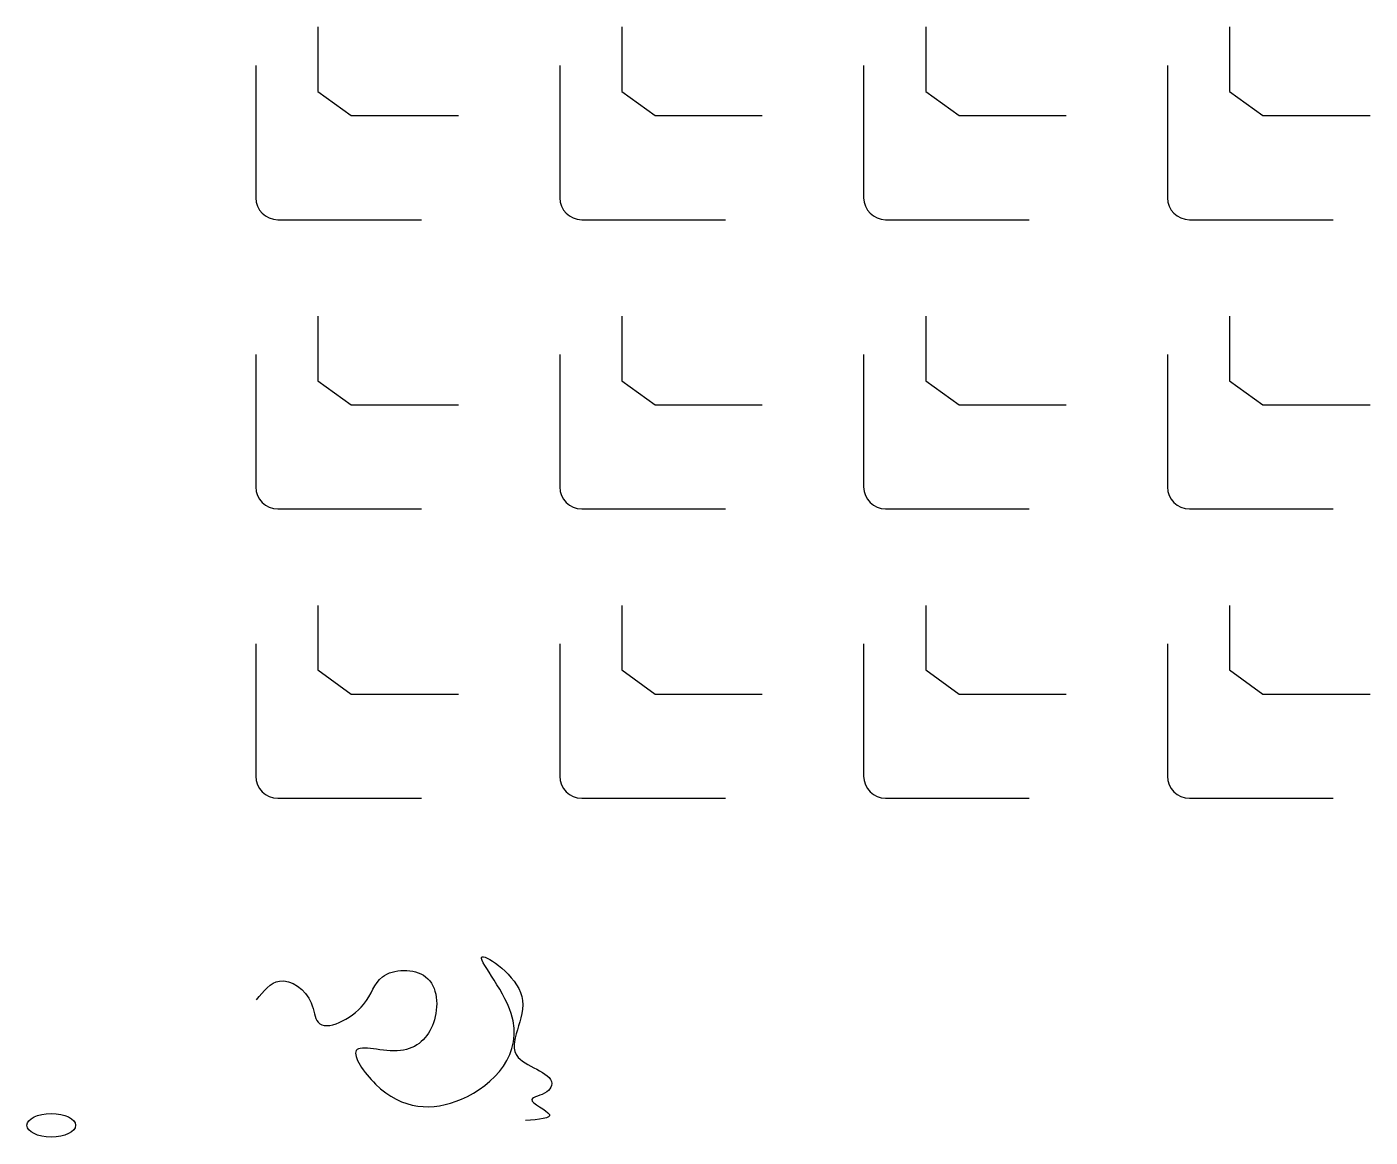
# Model space of a CAD drawing. Header units: millimetres. Extents: x 962 to 58663, y 1618 to 49300.
import ezdxf

# ---------------------------------------------------------------- set-up
doc = ezdxf.new("R2010")
doc.units = ezdxf.units.MM

# ---------------------------------------------------------------- blocks, each defined once
blk = doc.blocks.new('elipse')
blk.add_ellipse((0, 0), major_axis=(1047, 0), ratio=0.48478)
blk = doc.blocks.new('spline')
blk.add_open_spline([(-1027, -2845), (-724, -2472), (-26, -1615), (1417, -2636), (1518, -4456), (3795, -3304), (4149, -1518), (6725, -1454), (6864, -3952), (5389, -5441), (2564, -4453), (4653, -7563), (8037, -7702), (11307, -4288), (7446, 44), (11513, -2744), (8968, -5419), (12013, -6058), (11406, -6944), (10278, -7073), (12193, -7916), (11096, -7986), (10527, -8023)], degree=3, knots=[0, 0, 0, 0, 1275.755092, 2936.462868, 3811.049954, 5913.529677, 7347.542724, 9203.109048, 11206.385455, 13059.462261, 14957.981517, 16623.999831, 20365.212866, 24617.697787, 27356.167269, 29761.183458, 32384.847915, 34262.130591, 34605.667988, 35327.883877, 36315.454391, 37378.026614, 37378.026614, 37378.026614, 37378.026614])
blk = doc.blocks.new('dao_jiao')
for p, q in [((3085, 12114), (3085, 9339)), ((419, 10462), (419, 4779)), ((3085, 9339), (4517, 8303)), ((4517, 8303), (9122, 8303)), ((1366, 3832), (7536, 3832))]:
    blk.add_line(p, q)
blk.add_arc((1366, 4779), 947, 180, 270)
blk = doc.blocks.new('*U4')
blk.add_blockref('dao_jiao', (-4770, -7973))
blk = doc.blocks.new('*U5')
at = {"color": 0, "linetype": 'ByBlock', "lineweight": -2, "transparency": 16777216}
for p in [(0, 24844), (13055, 24844), (26110, 24844), (39165, 24844), (0, 12422), (13055, 12422), (26110, 12422), (39165, 12422), (0, 0), (13055, 0), (26110, 0), (39165, 0)]:
    blk.add_blockref('*U4', p, dxfattribs=at)

msp = doc.modelspace()

# ---------------------------------------------------------------- block references
for name, p in [('*U5', (15146, 20315)), ('spline', (11850, 10361)), ('elipse', (2009, 2126))]:
    msp.add_blockref(name, p)

doc.saveas('drawing.dxf')
